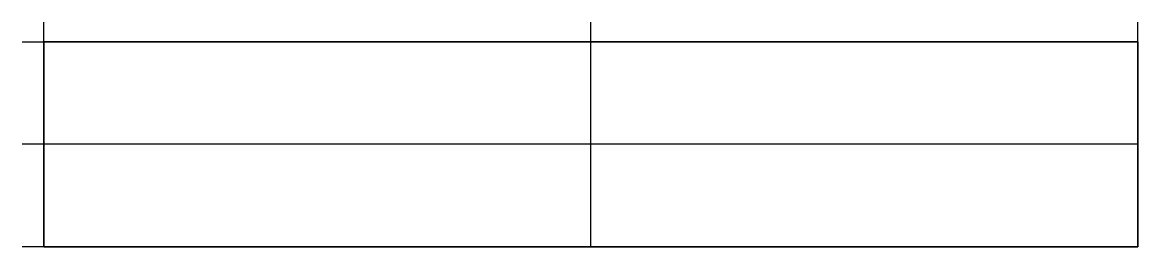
# Model space of a CAD drawing. Extents: x -4 to 203, y -38 to 4.
import ezdxf

# ---------------------------------------------------------------- set-up
doc = ezdxf.new("R2010")
doc.units = 0
doc.layers.get('0').update_dxf_attribs({"linetype": 'CONTINUOUS'})

msp = doc.modelspace()

# ---------------------------------------------------------------- linework, layer by layer
at = {"linetype": 'CONTINUOUS'}
for p, q in [((0, -38), (0, 3.65)), ((101.5, -38), (101.5, 3.65)), ((203, -38), (203, 3.65)), ((-3.97, 0), (203, 0)), ((203, 0), (0, 0)), ((0, 0), (0, -38)), ((0, 0), (203, 0)), ((0, -38), (0, 0)), ((203, 0), (0, 0)), ((0, 0), (0, -38)), ((203, -38), (203, 0)), ((203, 0), (203, -38)), ((203, 0), (203, -38)), ((203, 0), (203, -38)), ((203, -38), (203, 0)), ((203, -19), (-3.97, -19)), ((203, -38), (-3.97, -38)), ((0, -38), (203, -38)), ((203, -38), (0, -38)), ((203, -38), (0, -38)), ((0, -38), (203, -38))]:
    msp.add_line(p, q, dxfattribs=at)

doc.saveas('drawing.dxf')
